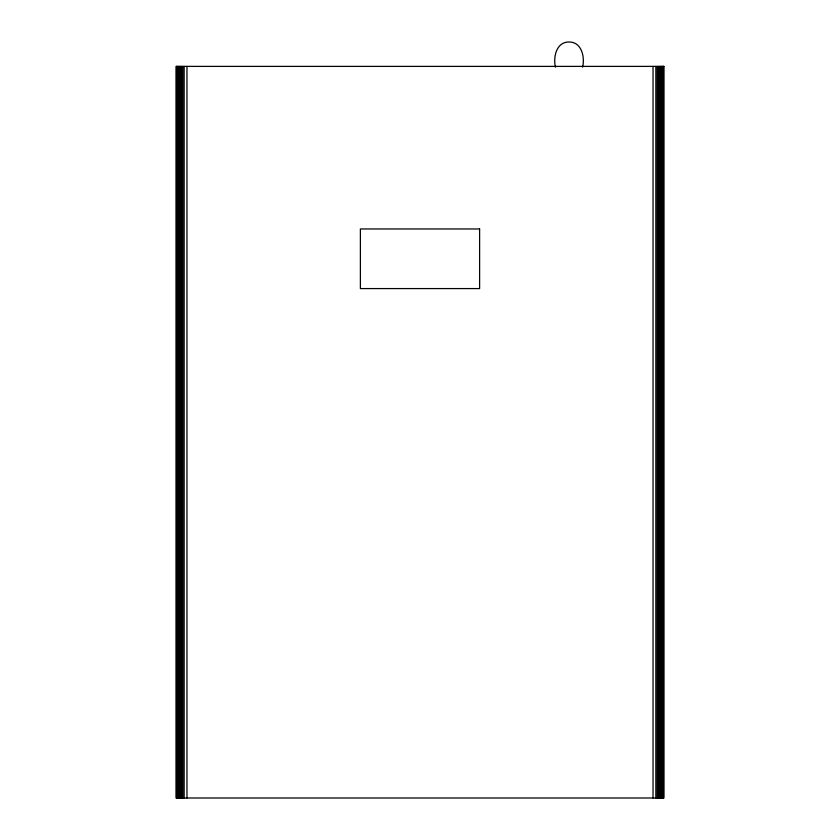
<?xml version="1.0" encoding="UTF-8"?>
<svg xmlns="http://www.w3.org/2000/svg" width="840" height="840" viewBox="0 0 840 840"><rect width="100%" height="100%" fill="white"/><g stroke="black" fill="none" stroke-linecap="round" stroke-linejoin="round"><path stroke-width="1.26" d="M663.505 66.391L663.505 798M663.044 66.391L663.044 798M662.424 66.391L662.424 798M661.626 66.391L661.626 798M660.692 66.391L660.692 798M659.631 66.391L659.631 798M658.455 66.391L658.455 798M657.184 66.391L657.184 798M655.841 66.391L655.841 798M653.037 66.391L653.037 798M582.582 67.158C585.071 57.277 581.711 41.801 569.037 42C556.364 41.801 552.993 57.277 555.481 67.158M186.963 66.391L186.963 798M184.159 66.391L184.159 798M182.816 66.391L182.816 798M181.545 66.391L181.545 798M180.369 66.391L180.369 798M179.309 66.391L179.309 798M178.374 66.391L178.374 798M177.576 66.391L177.576 798M176.957 66.391L176.957 798M176.495 66.391L176.495 798M663.873 66.391L176.127 66.391L176.127 798L663.873 798L663.873 66.391M479.608 228.963L360.392 228.963L360.392 288.582L479.608 288.582L479.608 228.963"/></g></svg>
